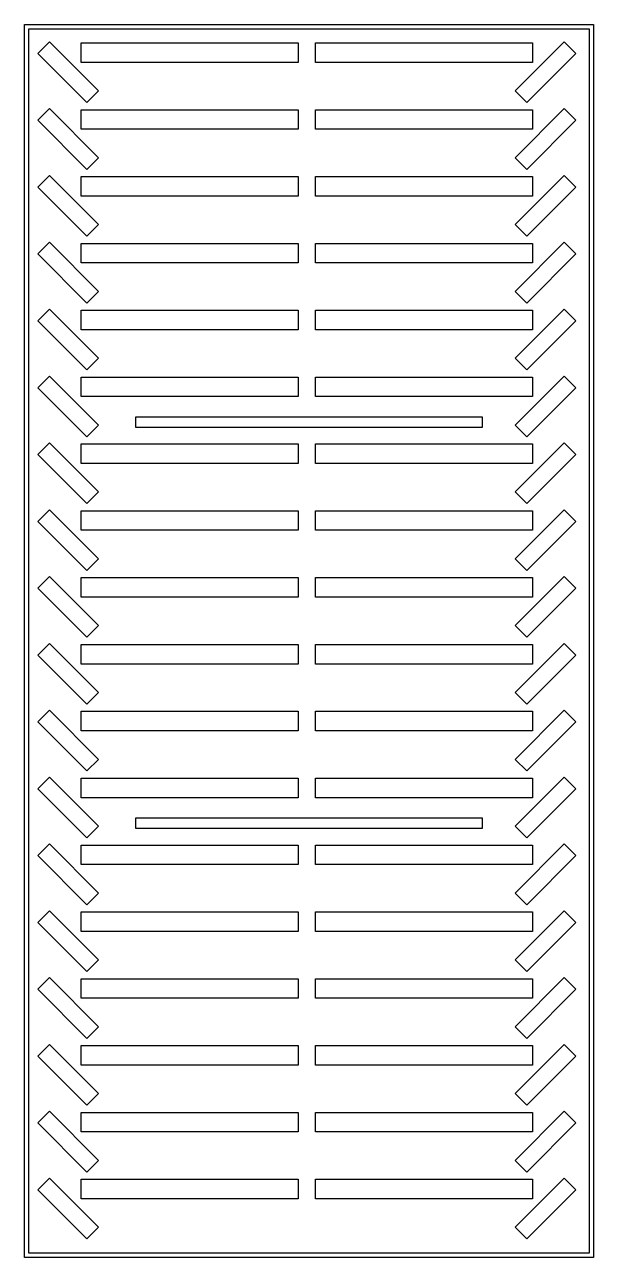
# Model space of a CAD drawing. Header units: millimetres. Extents: x 130 to 626, y 408 to 1481.
import ezdxf

# ---------------------------------------------------------------- set-up
doc = ezdxf.new("R2010")
doc.units = ezdxf.units.MM
doc.layers.add('Page_1', color=7, linetype='CONTINUOUS')

msp = doc.modelspace()

# ---------------------------------------------------------------- linework, layer by layer
at = {"layer": 'Page_1', "color": 7}
for points in [[(130.394794, 407.617501), (130.394794, 1481.008831), (625.515423, 1481.008831), (625.515423, 407.617501)], [(134.174331, 411.397038), (134.174331, 1477.229267), (621.735872, 1477.229267), (621.735872, 411.397038)], [(194.64854, 1423.319775), (151.887647, 1466.080695), (141.731926, 1455.924987), (184.492845, 1413.16408)], [(179.528885, 1448.126353), (179.528885, 1465.134377), (368.507212, 1465.134377), (368.507212, 1448.126353)], [(383.624414, 1448.126353), (383.624414, 1465.134377), (572.602755, 1465.134377), (572.602755, 1448.126353)], [(600.243006, 1466.080695), (557.482086, 1423.319775), (567.637808, 1413.16408), (610.398727, 1455.924987)], [(194.64854, 1365.114761), (151.887647, 1407.875694), (141.731926, 1397.719972), (184.492845, 1354.959079)], [(179.528885, 1389.921365), (179.528885, 1406.929403), (368.507212, 1406.929403), (368.507212, 1389.921365)], [(383.624414, 1389.921365), (383.624414, 1406.929403), (572.602755, 1406.929403), (572.602755, 1389.921365)], [(600.243006, 1407.875694), (557.482086, 1365.114761), (567.637808, 1354.959079), (610.398727, 1397.719972)], [(194.64854, 1306.909773), (151.887647, 1349.670679), (141.731926, 1339.514985), (184.492845, 1296.754051)], [(179.528885, 1331.716351), (179.528885, 1348.724388), (368.507212, 1348.724388), (368.507212, 1331.716351)], [(383.624414, 1331.716351), (383.624414, 1348.724388), (572.602755, 1348.724388), (572.602755, 1331.716351)], [(600.243006, 1349.670679), (557.482086, 1306.909773), (567.637808, 1296.754051), (610.398727, 1339.514985)], [(194.64854, 1248.704785), (151.887647, 1291.465705), (141.731926, 1281.309983), (184.492845, 1238.54909)], [(179.528885, 1273.511363), (179.528885, 1290.519374), (368.507212, 1290.519374), (368.507212, 1273.511363)], [(383.624414, 1273.511363), (383.624414, 1290.519374), (572.602755, 1290.519374), (572.602755, 1273.511363)], [(600.243006, 1291.465705), (557.482086, 1248.704785), (567.637808, 1238.54909), (610.398727, 1281.309983)], [(194.64854, 1190.499784), (151.887647, 1233.26069), (141.731926, 1223.104969), (184.492845, 1180.344076)], [(179.528885, 1215.306362), (179.528885, 1232.314399), (368.507212, 1232.314399), (368.507212, 1215.306362)], [(383.624414, 1215.306362), (383.624414, 1232.314399), (572.602755, 1232.314399), (572.602755, 1215.306362)], [(600.243006, 1233.26069), (557.482086, 1190.499784), (567.637808, 1180.344076), (610.398727, 1223.104969)], [(194.64854, 1132.294769), (151.887647, 1175.055662), (141.731926, 1164.899981), (184.492845, 1122.139061)], [(179.528885, 1157.101347), (179.528885, 1174.109385), (368.507212, 1174.109385), (368.507212, 1157.101347)], [(383.624414, 1157.101347), (383.624414, 1174.109385), (572.602755, 1174.109385), (572.602755, 1157.101347)], [(600.243006, 1175.055662), (557.482086, 1132.294769), (567.637808, 1122.139061), (610.398727, 1164.899981)], [(226.772433, 1130.450374), (529.13777, 1130.450374), (529.13777, 1139.305192), (226.772433, 1139.305192)], [(194.64854, 1074.089781), (151.887647, 1116.850701), (141.731926, 1106.69498), (184.492845, 1063.934074)], [(600.243006, 1116.850701), (557.482086, 1074.089781), (567.637808, 1063.934074), (610.398727, 1106.69498)], [(179.528885, 1098.896359), (179.528885, 1115.904397), (368.507212, 1115.904397), (368.507212, 1098.896359)], [(383.624414, 1098.896359), (383.624414, 1115.904397), (572.602755, 1115.904397), (572.602755, 1098.896359)], [(194.64854, 1015.88478), (151.887647, 1058.645687), (141.731926, 1048.489979), (184.492845, 1005.729072)], [(179.528885, 1040.691358), (179.528885, 1057.699396), (368.507212, 1057.699396), (368.507212, 1040.691358)], [(383.624414, 1040.691358), (383.624414, 1057.699396), (572.602755, 1057.699396), (572.602755, 1040.691358)], [(600.243006, 1058.645687), (557.482086, 1015.88478), (567.637808, 1005.729072), (610.398727, 1048.489979)], [(194.64854, 957.679766), (151.887647, 1000.440672), (141.731926, 990.284978), (184.492845, 947.524058)], [(179.528885, 982.486344), (179.528885, 999.494381), (368.507212, 999.494381), (368.507212, 982.486344)], [(383.624414, 982.486344), (383.624414, 999.494381), (572.602755, 999.494381), (572.602755, 982.486344)], [(600.243006, 1000.440672), (557.482086, 957.679766), (567.637808, 947.524058), (610.398727, 990.284978)], [(194.64854, 899.474778), (151.887647, 942.235698), (141.731926, 932.079976), (184.492845, 889.319083)], [(179.528885, 924.281356), (179.528885, 941.289393), (368.507212, 941.289393), (368.507212, 924.281356)], [(383.624414, 924.281356), (383.624414, 941.289393), (572.602755, 941.289393), (572.602755, 924.281356)], [(600.243006, 942.235698), (557.482086, 899.474778), (567.637808, 889.319083), (610.398727, 932.079976)], [(194.64854, 841.269777), (151.887647, 884.030683), (141.731926, 873.874989), (184.492845, 831.114069)], [(179.528885, 866.076368), (179.528885, 883.084392), (368.507212, 883.084392), (368.507212, 866.076368)], [(383.624414, 866.076368), (383.624414, 883.084392), (572.602755, 883.084392), (572.602755, 866.076368)], [(600.243006, 884.030683), (557.482086, 841.269777), (567.637808, 831.114069), (610.398727, 873.874989)], [(194.64854, 783.064776), (151.887647, 825.825669), (141.731926, 815.669974), (184.492845, 772.909054)], [(179.528885, 807.871354), (179.528885, 824.879378), (368.507212, 824.879378), (368.507212, 807.871354)], [(383.624414, 807.871354), (383.624414, 824.879378), (572.602755, 824.879378), (572.602755, 807.871354)], [(600.243006, 825.825669), (557.482086, 783.064776), (567.637808, 772.909054), (610.398727, 815.669974)], [(226.772433, 781.22038), (529.13777, 781.22038), (529.13777, 790.075198), (226.772433, 790.075198)], [(194.64854, 724.859775), (151.887647, 767.620694), (141.731926, 757.464973), (184.492845, 714.70408)], [(179.528885, 749.666353), (179.528885, 766.67439), (368.507212, 766.67439), (368.507212, 749.666353)], [(383.624414, 749.666353), (383.624414, 766.67439), (572.602755, 766.67439), (572.602755, 749.666353)], [(600.243006, 767.620694), (557.482086, 724.859775), (567.637808, 714.70408), (610.398727, 757.464973)], [(194.64854, 666.654787), (151.887647, 709.41568), (141.731926, 699.259985), (184.492845, 656.499065)], [(179.528885, 691.461365), (179.528885, 708.469389), (368.507212, 708.469389), (368.507212, 691.461365)], [(383.624414, 691.461365), (383.624414, 708.469389), (572.602755, 708.469389), (572.602755, 691.461365)], [(600.243006, 709.41568), (557.482086, 666.654787), (567.637808, 656.499065), (610.398727, 699.259985)], [(194.64854, 608.449772), (151.887647, 651.210665), (141.731926, 641.054971), (184.492845, 598.294051)], [(179.528885, 633.25635), (179.528885, 650.264388), (368.507212, 650.264388), (368.507212, 633.25635)], [(383.624414, 633.25635), (383.624414, 650.264388), (572.602755, 650.264388), (572.602755, 633.25635)], [(600.243006, 651.210665), (557.482086, 608.449772), (567.637808, 598.294051), (610.398727, 641.054971)], [(194.64854, 550.244771), (151.887647, 593.005691), (141.731926, 582.849983), (184.492845, 540.089076)], [(179.528885, 575.051349), (179.528885, 592.059387), (368.507212, 592.059387), (368.507212, 575.051349)], [(383.624414, 575.051349), (383.624414, 592.059387), (572.602755, 592.059387), (572.602755, 575.051349)], [(600.243006, 593.005691), (557.482086, 550.244771), (567.637808, 540.089076), (610.398727, 582.849983)], [(194.64854, 492.039783), (151.887647, 534.800676), (141.731926, 524.644982), (184.492845, 481.884062)], [(179.528885, 516.846361), (179.528885, 533.854399), (368.507212, 533.854399), (368.507212, 516.846361)], [(383.624414, 516.846361), (383.624414, 533.854399), (572.602755, 533.854399), (572.602755, 516.846361)], [(600.243006, 534.800676), (557.482086, 492.039783), (567.637808, 481.884062), (610.398727, 524.644982)], [(194.64854, 433.834769), (151.887647, 476.595689), (141.731926, 466.439967), (184.492845, 423.679047)], [(179.528885, 458.641347), (179.528885, 475.649384), (368.507212, 475.649384), (368.507212, 458.641347)], [(383.624414, 458.641347), (383.624414, 475.649384), (572.602755, 475.649384), (572.602755, 458.641347)], [(600.243006, 476.595689), (557.482086, 433.834769), (567.637808, 423.679047), (610.398727, 466.439967)]]:
    msp.add_lwpolyline(points, close=True, dxfattribs=at)

doc.saveas('drawing.dxf')
